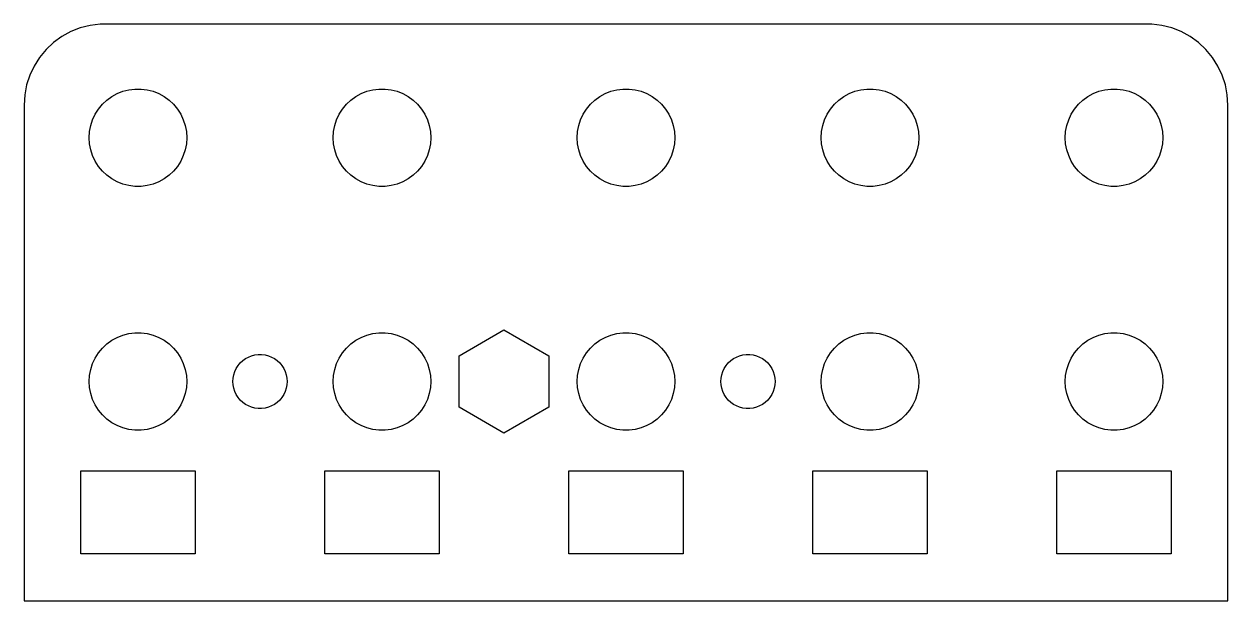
# Model space of a CAD drawing. Header units: metres. Extents: x -37 to 37, y 0 to 152.
# Drawn here: x -37 to 37, y 117 to 152.5 of the extents above; entities that cross this region are included whole.
import ezdxf

# ---------------------------------------------------------------- set-up
doc = ezdxf.new("R2010")
doc.units = ezdxf.units.M

msp = doc.modelspace()

# ---------------------------------------------------------------- linework, layer by layer
for p, q in [((-32.3139, 152.49), (-32.9369, 152.411)), ((32.3139, 152.49), (-32.3139, 152.49)), ((32.9369, 152.411), (32.3139, 152.49)), ((-34.6791, 151.722), (-35.1871, 151.353)), ((-34.1289, 152.024), (-34.6791, 151.722)), ((-33.5451, 152.255), (-34.1289, 152.024)), ((-32.9369, 152.411), (-33.5451, 152.255)), ((33.5451, 152.255), (32.9369, 152.411)), ((34.1289, 152.024), (33.5451, 152.255)), ((34.6791, 151.722), (34.1289, 152.024)), ((35.1871, 151.353), (34.6791, 151.722)), ((-35.1871, 151.353), (-35.6448, 150.923)), ((35.6448, 150.923), (35.1871, 151.353)), ((-36.0451, 150.439), (-36.3815, 149.909)), ((-35.6448, 150.923), (-36.0451, 150.439)), ((36.0451, 150.439), (35.6448, 150.923)), ((36.3815, 149.909), (36.0451, 150.439)), ((-36.3815, 149.909), (-36.6489, 149.341)), ((36.6489, 149.341), (36.3815, 149.909)), ((-36.8429, 148.743), (-36.9606, 148.127)), ((-36.6489, 149.341), (-36.8429, 148.743)), ((36.8429, 148.743), (36.6489, 149.341)), ((36.9606, 148.127), (36.8429, 148.743)), ((-36.9606, 148.127), (-37, 147.5)), ((-31.9123, 147.812), (-31.6075, 148.033)), ((-31.6075, 148.033), (-31.2773, 148.214)), ((-31.2773, 148.214), (-30.927, 148.353)), ((-30.927, 148.353), (-30.5621, 148.447)), ((-30.5621, 148.447), (-30.1884, 148.494)), ((-30.1884, 148.494), (-29.8116, 148.494)), ((-29.8116, 148.494), (-29.4379, 148.447)), ((-29.4379, 148.447), (-29.0729, 148.353)), ((-29.0729, 148.353), (-28.7227, 148.214)), ((-28.7227, 148.214), (-28.3925, 148.033)), ((-28.3925, 148.033), (-28.0877, 147.812)), ((-16.9123, 147.812), (-16.6075, 148.033)), ((-16.6075, 148.033), (-16.2773, 148.214)), ((-16.2773, 148.214), (-15.927, 148.353)), ((-15.927, 148.353), (-15.5621, 148.447)), ((-15.5621, 148.447), (-15.1884, 148.494)), ((-15.1884, 148.494), (-14.8116, 148.494)), ((-14.8116, 148.494), (-14.4379, 148.447)), ((-14.4379, 148.447), (-14.0729, 148.353)), ((-14.0729, 148.353), (-13.7227, 148.214)), ((-13.7227, 148.214), (-13.3925, 148.033)), ((-13.3925, 148.033), (-13.0877, 147.812)), ((-1.91226, 147.812), (-1.60747, 148.033)), ((-1.60747, 148.033), (-1.27733, 148.214)), ((-1.27733, 148.214), (-0.92705, 148.353)), ((-0.92705, 148.353), (-0.56213, 148.447)), ((-0.56213, 148.447), (-0.18837, 148.494)), ((-0.18837, 148.494), (0.18837, 148.494)), ((0.18837, 148.494), (0.56213, 148.447)), ((0.56213, 148.447), (0.92705, 148.353)), ((0.92705, 148.353), (1.27733, 148.214)), ((1.27733, 148.214), (1.60747, 148.033)), ((1.60747, 148.033), (1.91226, 147.812)), ((13.0877, 147.812), (13.3925, 148.033)), ((13.3925, 148.033), (13.7227, 148.214)), ((13.7227, 148.214), (14.0729, 148.353)), ((14.0729, 148.353), (14.4379, 148.447)), ((14.4379, 148.447), (14.8116, 148.494)), ((14.8116, 148.494), (15.1884, 148.494)), ((15.1884, 148.494), (15.5621, 148.447)), ((15.5621, 148.447), (15.927, 148.353)), ((15.927, 148.353), (16.2773, 148.214)), ((16.2773, 148.214), (16.6075, 148.033)), ((16.6075, 148.033), (16.9123, 147.812)), ((28.0877, 147.812), (28.3925, 148.033)), ((28.3925, 148.033), (28.7227, 148.214)), ((28.7227, 148.214), (29.0729, 148.353)), ((29.0729, 148.353), (29.4379, 148.447)), ((29.4379, 148.447), (29.8116, 148.494)), ((29.8116, 148.494), (30.1884, 148.494)), ((30.1884, 148.494), (30.5621, 148.447)), ((30.5621, 148.447), (30.927, 148.353)), ((30.927, 148.353), (31.2773, 148.214)), ((31.2773, 148.214), (31.6075, 148.033)), ((31.6075, 148.033), (31.9123, 147.812)), ((37, 147.5), (36.9606, 148.127)), ((-37, 147.5), (-37, 117)), ((-32.6289, 146.945), (-32.427, 147.263)), ((-32.427, 147.263), (-32.1869, 147.554)), ((-32.1869, 147.554), (-31.9123, 147.812)), ((-28.0877, 147.812), (-27.8131, 147.554)), ((-27.8131, 147.554), (-27.5729, 147.263)), ((-27.5729, 147.263), (-27.3711, 146.945)), ((-17.6289, 146.945), (-17.427, 147.263)), ((-17.427, 147.263), (-17.1869, 147.554)), ((-17.1869, 147.554), (-16.9123, 147.812)), ((-13.0877, 147.812), (-12.8131, 147.554)), ((-12.8131, 147.554), (-12.5729, 147.263)), ((-12.5729, 147.263), (-12.3711, 146.945)), ((-2.62891, 146.945), (-2.42705, 147.263)), ((-2.42705, 147.263), (-2.1869, 147.554)), ((-2.1869, 147.554), (-1.91226, 147.812)), ((1.91226, 147.812), (2.1869, 147.554)), ((2.1869, 147.554), (2.42705, 147.263)), ((2.42705, 147.263), (2.62891, 146.945)), ((12.3711, 146.945), (12.5729, 147.263)), ((12.5729, 147.263), (12.8131, 147.554)), ((12.8131, 147.554), (13.0877, 147.812)), ((16.9123, 147.812), (17.1869, 147.554)), ((17.1869, 147.554), (17.427, 147.263)), ((17.427, 147.263), (17.6289, 146.945)), ((27.3711, 146.945), (27.5729, 147.263)), ((27.5729, 147.263), (27.8131, 147.554)), ((27.8131, 147.554), (28.0877, 147.812)), ((31.9123, 147.812), (32.1869, 147.554)), ((32.1869, 147.554), (32.427, 147.263)), ((32.427, 147.263), (32.6289, 146.945)), ((37, 117), (37, 147.5)), ((-32.9057, 146.246), (-32.7893, 146.604)), ((-32.7893, 146.604), (-32.6289, 146.945)), ((-27.3711, 146.945), (-27.2107, 146.604)), ((-27.2107, 146.604), (-27.0942, 146.246)), ((-17.9057, 146.246), (-17.7893, 146.604)), ((-17.7893, 146.604), (-17.6289, 146.945)), ((-12.3711, 146.945), (-12.2107, 146.604)), ((-12.2107, 146.604), (-12.0942, 146.246)), ((-2.90575, 146.246), (-2.78932, 146.604)), ((-2.78932, 146.604), (-2.62891, 146.945)), ((2.62891, 146.945), (2.78932, 146.604)), ((2.78932, 146.604), (2.90575, 146.246)), ((12.0942, 146.246), (12.2107, 146.604)), ((12.2107, 146.604), (12.3711, 146.945)), ((17.6289, 146.945), (17.7893, 146.604)), ((17.7893, 146.604), (17.9057, 146.246)), ((27.0942, 146.246), (27.2107, 146.604)), ((27.2107, 146.604), (27.3711, 146.945)), ((32.6289, 146.945), (32.7893, 146.604)), ((32.7893, 146.604), (32.9057, 146.246)), ((-33, 145.5), (-32.9763, 145.876)), ((-32.9763, 145.876), (-32.9057, 146.246)), ((-27.0942, 146.246), (-27.0237, 145.876)), ((-27.0237, 145.876), (-27, 145.5)), ((-18, 145.5), (-17.9763, 145.876)), ((-17.9763, 145.876), (-17.9057, 146.246)), ((-12.0942, 146.246), (-12.0237, 145.876)), ((-12.0237, 145.876), (-12, 145.5)), ((-3, 145.5), (-2.97633, 145.876)), ((-2.97633, 145.876), (-2.90575, 146.246)), ((2.90575, 146.246), (2.97633, 145.876)), ((2.97633, 145.876), (3, 145.5)), ((12, 145.5), (12.0237, 145.876)), ((12.0237, 145.876), (12.0942, 146.246)), ((17.9057, 146.246), (17.9763, 145.876)), ((17.9763, 145.876), (18, 145.5)), ((27, 145.5), (27.0237, 145.876)), ((27.0237, 145.876), (27.0942, 146.246)), ((32.9057, 146.246), (32.9763, 145.876)), ((32.9763, 145.876), (33, 145.5)), ((-32.9763, 145.124), (-33, 145.5)), ((-32.9057, 144.754), (-32.9763, 145.124)), ((-27.0237, 145.124), (-27.0942, 144.754)), ((-27, 145.5), (-27.0237, 145.124)), ((-17.9763, 145.124), (-18, 145.5)), ((-17.9057, 144.754), (-17.9763, 145.124)), ((-12.0237, 145.124), (-12.0942, 144.754)), ((-12, 145.5), (-12.0237, 145.124)), ((-2.97633, 145.124), (-3, 145.5)), ((-2.90575, 144.754), (-2.97633, 145.124)), ((2.97633, 145.124), (2.90575, 144.754)), ((3, 145.5), (2.97633, 145.124)), ((12.0237, 145.124), (12, 145.5)), ((12.0942, 144.754), (12.0237, 145.124)), ((17.9763, 145.124), (17.9057, 144.754)), ((18, 145.5), (17.9763, 145.124)), ((27.0237, 145.124), (27, 145.5)), ((27.0942, 144.754), (27.0237, 145.124)), ((32.9763, 145.124), (32.9057, 144.754)), ((33, 145.5), (32.9763, 145.124)), ((-32.7893, 144.396), (-32.9057, 144.754)), ((-32.6289, 144.055), (-32.7893, 144.396)), ((-27.2107, 144.396), (-27.3711, 144.055)), ((-27.0942, 144.754), (-27.2107, 144.396)), ((-17.7893, 144.396), (-17.9057, 144.754)), ((-17.6289, 144.055), (-17.7893, 144.396)), ((-12.2107, 144.396), (-12.3711, 144.055)), ((-12.0942, 144.754), (-12.2107, 144.396)), ((-2.78932, 144.396), (-2.90575, 144.754)), ((-2.62891, 144.055), (-2.78932, 144.396)), ((2.78932, 144.396), (2.62891, 144.055)), ((2.90575, 144.754), (2.78932, 144.396)), ((12.2107, 144.396), (12.0942, 144.754)), ((12.3711, 144.055), (12.2107, 144.396)), ((17.7893, 144.396), (17.6289, 144.055)), ((17.9057, 144.754), (17.7893, 144.396)), ((27.2107, 144.396), (27.0942, 144.754)), ((27.3711, 144.055), (27.2107, 144.396)), ((32.7893, 144.396), (32.6289, 144.055)), ((32.9057, 144.754), (32.7893, 144.396)), ((-32.427, 143.737), (-32.6289, 144.055)), ((-32.1869, 143.446), (-32.427, 143.737)), ((-27.5729, 143.737), (-27.8131, 143.446)), ((-27.3711, 144.055), (-27.5729, 143.737)), ((-17.427, 143.737), (-17.6289, 144.055)), ((-17.1869, 143.446), (-17.427, 143.737)), ((-12.5729, 143.737), (-12.8131, 143.446)), ((-12.3711, 144.055), (-12.5729, 143.737)), ((-2.42705, 143.737), (-2.62891, 144.055)), ((-2.1869, 143.446), (-2.42705, 143.737)), ((2.42705, 143.737), (2.1869, 143.446)), ((2.62891, 144.055), (2.42705, 143.737)), ((12.5729, 143.737), (12.3711, 144.055)), ((12.8131, 143.446), (12.5729, 143.737)), ((17.427, 143.737), (17.1869, 143.446)), ((17.6289, 144.055), (17.427, 143.737)), ((27.5729, 143.737), (27.3711, 144.055)), ((27.8131, 143.446), (27.5729, 143.737)), ((32.427, 143.737), (32.1869, 143.446)), ((32.6289, 144.055), (32.427, 143.737)), ((-31.9123, 143.188), (-32.1869, 143.446)), ((-31.6075, 142.967), (-31.9123, 143.188)), ((-31.2773, 142.786), (-31.6075, 142.967)), ((-28.3925, 142.967), (-28.7227, 142.786)), ((-28.0877, 143.188), (-28.3925, 142.967)), ((-27.8131, 143.446), (-28.0877, 143.188)), ((-16.9123, 143.188), (-17.1869, 143.446)), ((-16.6075, 142.967), (-16.9123, 143.188)), ((-16.2773, 142.786), (-16.6075, 142.967)), ((-13.3925, 142.967), (-13.7227, 142.786)), ((-13.0877, 143.188), (-13.3925, 142.967)), ((-12.8131, 143.446), (-13.0877, 143.188)), ((-1.91226, 143.188), (-2.1869, 143.446)), ((-1.60747, 142.967), (-1.91226, 143.188)), ((-1.27733, 142.786), (-1.60747, 142.967)), ((1.60747, 142.967), (1.27733, 142.786)), ((1.91226, 143.188), (1.60747, 142.967)), ((2.1869, 143.446), (1.91226, 143.188)), ((13.0877, 143.188), (12.8131, 143.446)), ((13.3925, 142.967), (13.0877, 143.188)), ((13.7227, 142.786), (13.3925, 142.967)), ((16.6075, 142.967), (16.2773, 142.786)), ((16.9123, 143.188), (16.6075, 142.967)), ((17.1869, 143.446), (16.9123, 143.188)), ((28.0877, 143.188), (27.8131, 143.446)), ((28.3925, 142.967), (28.0877, 143.188)), ((28.7227, 142.786), (28.3925, 142.967)), ((31.6075, 142.967), (31.2773, 142.786)), ((31.9123, 143.188), (31.6075, 142.967)), ((32.1869, 143.446), (31.9123, 143.188)), ((-30.927, 142.647), (-31.2773, 142.786)), ((-30.5621, 142.553), (-30.927, 142.647)), ((-30.1884, 142.506), (-30.5621, 142.553)), ((-29.8116, 142.506), (-30.1884, 142.506)), ((-29.4379, 142.553), (-29.8116, 142.506)), ((-29.0729, 142.647), (-29.4379, 142.553)), ((-28.7227, 142.786), (-29.0729, 142.647)), ((-15.927, 142.647), (-16.2773, 142.786)), ((-15.5621, 142.553), (-15.927, 142.647)), ((-15.1884, 142.506), (-15.5621, 142.553)), ((-14.8116, 142.506), (-15.1884, 142.506)), ((-14.4379, 142.553), (-14.8116, 142.506)), ((-14.0729, 142.647), (-14.4379, 142.553)), ((-13.7227, 142.786), (-14.0729, 142.647)), ((-0.92705, 142.647), (-1.27733, 142.786)), ((-0.56213, 142.553), (-0.92705, 142.647)), ((-0.18837, 142.506), (-0.56213, 142.553)), ((0.18837, 142.506), (-0.18837, 142.506)), ((0.56213, 142.553), (0.18837, 142.506)), ((0.92705, 142.647), (0.56213, 142.553)), ((1.27733, 142.786), (0.92705, 142.647)), ((14.0729, 142.647), (13.7227, 142.786)), ((14.4379, 142.553), (14.0729, 142.647)), ((14.8116, 142.506), (14.4379, 142.553)), ((15.1884, 142.506), (14.8116, 142.506)), ((15.5621, 142.553), (15.1884, 142.506)), ((15.927, 142.647), (15.5621, 142.553)), ((16.2773, 142.786), (15.927, 142.647)), ((29.0729, 142.647), (28.7227, 142.786)), ((29.4379, 142.553), (29.0729, 142.647)), ((29.8116, 142.506), (29.4379, 142.553)), ((30.1884, 142.506), (29.8116, 142.506)), ((30.5621, 142.553), (30.1884, 142.506)), ((30.927, 142.647), (30.5621, 142.553)), ((31.2773, 142.786), (30.927, 142.647)), ((-31.6075, 133.033), (-31.2773, 133.214)), ((-31.2773, 133.214), (-30.927, 133.353)), ((-30.927, 133.353), (-30.5621, 133.447)), ((-30.5621, 133.447), (-30.1884, 133.494)), ((-30.1884, 133.494), (-29.8116, 133.494)), ((-29.8116, 133.494), (-29.4379, 133.447)), ((-29.4379, 133.447), (-29.0729, 133.353)), ((-29.0729, 133.353), (-28.7227, 133.214)), ((-28.7227, 133.214), (-28.3925, 133.033)), ((-16.6075, 133.033), (-16.2773, 133.214)), ((-16.2773, 133.214), (-15.927, 133.353)), ((-15.927, 133.353), (-15.5621, 133.447)), ((-15.5621, 133.447), (-15.1884, 133.494)), ((-15.1884, 133.494), (-14.8116, 133.494)), ((-14.8116, 133.494), (-14.4379, 133.447)), ((-14.4379, 133.447), (-14.0729, 133.353)), ((-14.0729, 133.353), (-13.7227, 133.214)), ((-13.7227, 133.214), (-13.3925, 133.033)), ((-10.2483, 132.087), (-7.49998, 133.673)), ((-7.49998, 133.673), (-4.75166, 132.087)), ((-1.60747, 133.033), (-1.27733, 133.214)), ((-1.27733, 133.214), (-0.92705, 133.353)), ((-0.92705, 133.353), (-0.56213, 133.447)), ((-0.56213, 133.447), (-0.18837, 133.494)), ((-0.18837, 133.494), (0.18837, 133.494)), ((0.18837, 133.494), (0.56213, 133.447)), ((0.56213, 133.447), (0.92705, 133.353)), ((0.92705, 133.353), (1.27733, 133.214)), ((1.27733, 133.214), (1.60747, 133.033)), ((13.3925, 133.033), (13.7227, 133.214)), ((13.7227, 133.214), (14.0729, 133.353)), ((14.0729, 133.353), (14.4379, 133.447)), ((14.4379, 133.447), (14.8116, 133.494)), ((14.8116, 133.494), (15.1884, 133.494)), ((15.1884, 133.494), (15.5621, 133.447)), ((15.5621, 133.447), (15.927, 133.353)), ((15.927, 133.353), (16.2773, 133.214)), ((16.2773, 133.214), (16.6075, 133.033)), ((28.3925, 133.033), (28.7227, 133.214)), ((28.7227, 133.214), (29.0729, 133.353)), ((29.0729, 133.353), (29.4379, 133.447)), ((29.4379, 133.447), (29.8116, 133.494)), ((29.8116, 133.494), (30.1884, 133.494)), ((30.1884, 133.494), (30.5621, 133.447)), ((30.5621, 133.447), (30.927, 133.353)), ((30.927, 133.353), (31.2773, 133.214)), ((31.2773, 133.214), (31.6075, 133.033)), ((-32.427, 132.263), (-32.1869, 132.554)), ((-32.1869, 132.554), (-31.9123, 132.812)), ((-31.9123, 132.812), (-31.6075, 133.033)), ((-28.3925, 133.033), (-28.0877, 132.812)), ((-28.0877, 132.812), (-27.8131, 132.554)), ((-27.8131, 132.554), (-27.5729, 132.263)), ((-17.427, 132.263), (-17.1869, 132.554)), ((-17.1869, 132.554), (-16.9123, 132.812)), ((-16.9123, 132.812), (-16.6075, 133.033)), ((-13.3925, 133.033), (-13.0877, 132.812)), ((-13.0877, 132.812), (-12.8131, 132.554)), ((-12.8131, 132.554), (-12.5729, 132.263)), ((-2.42705, 132.263), (-2.1869, 132.554)), ((-2.1869, 132.554), (-1.91226, 132.812)), ((-1.91226, 132.812), (-1.60747, 133.033)), ((1.60747, 133.033), (1.91226, 132.812)), ((1.91226, 132.812), (2.1869, 132.554)), ((2.1869, 132.554), (2.42705, 132.263)), ((12.5729, 132.263), (12.8131, 132.554)), ((12.8131, 132.554), (13.0877, 132.812)), ((13.0877, 132.812), (13.3925, 133.033)), ((16.6075, 133.033), (16.9123, 132.812)), ((16.9123, 132.812), (17.1869, 132.554)), ((17.1869, 132.554), (17.427, 132.263)), ((27.5729, 132.263), (27.8131, 132.554)), ((27.8131, 132.554), (28.0877, 132.812)), ((28.0877, 132.812), (28.3925, 133.033)), ((31.6075, 133.033), (31.9123, 132.812)), ((31.9123, 132.812), (32.1869, 132.554)), ((32.1869, 132.554), (32.427, 132.263)), ((-32.7893, 131.604), (-32.6289, 131.945)), ((-32.6289, 131.945), (-32.427, 132.263)), ((-27.5729, 132.263), (-27.3711, 131.945)), ((-27.3711, 131.945), (-27.2107, 131.604)), ((-23.7135, 131.64), (-23.5611, 131.783)), ((-23.5611, 131.783), (-23.392, 131.906)), ((-23.392, 131.906), (-23.2088, 132.006)), ((-23.2088, 132.006), (-23.0144, 132.083)), ((-23.0144, 132.083), (-22.8119, 132.135)), ((-22.8119, 132.135), (-22.6045, 132.161)), ((-22.6045, 132.161), (-22.3955, 132.161)), ((-22.3955, 132.161), (-22.1881, 132.135)), ((-22.1881, 132.135), (-21.9856, 132.083)), ((-21.9856, 132.083), (-21.7912, 132.006)), ((-21.7912, 132.006), (-21.608, 131.906)), ((-21.608, 131.906), (-21.4389, 131.783)), ((-21.4389, 131.783), (-21.2865, 131.64)), ((-17.7893, 131.604), (-17.6289, 131.945)), ((-17.6289, 131.945), (-17.427, 132.263)), ((-12.5729, 132.263), (-12.3711, 131.945)), ((-12.3711, 131.945), (-12.2107, 131.604)), ((-10.2483, 128.913), (-10.2483, 132.087)), ((-4.75166, 132.087), (-4.75166, 128.913)), ((-2.78932, 131.604), (-2.62891, 131.945)), ((-2.62891, 131.945), (-2.42705, 132.263)), ((2.42705, 132.263), (2.62891, 131.945)), ((2.62891, 131.945), (2.78932, 131.604)), ((6.28647, 131.64), (6.43887, 131.783)), ((6.43887, 131.783), (6.608, 131.906)), ((6.608, 131.906), (6.7912, 132.006)), ((6.7912, 132.006), (6.98557, 132.083)), ((6.98557, 132.083), (7.18806, 132.135)), ((7.18806, 132.135), (7.39546, 132.161)), ((7.39546, 132.161), (7.60452, 132.161)), ((7.60452, 132.161), (7.81192, 132.135)), ((7.81192, 132.135), (8.01442, 132.083)), ((8.01442, 132.083), (8.20879, 132.006)), ((8.20879, 132.006), (8.39198, 131.906)), ((8.39198, 131.906), (8.56111, 131.783)), ((8.56111, 131.783), (8.71352, 131.64)), ((12.2107, 131.604), (12.3711, 131.945)), ((12.3711, 131.945), (12.5729, 132.263)), ((17.427, 132.263), (17.6289, 131.945)), ((17.6289, 131.945), (17.7893, 131.604)), ((27.2107, 131.604), (27.3711, 131.945)), ((27.3711, 131.945), (27.5729, 132.263)), ((32.427, 132.263), (32.6289, 131.945)), ((32.6289, 131.945), (32.7893, 131.604)), ((-32.9763, 130.876), (-32.9057, 131.246)), ((-32.9057, 131.246), (-32.7893, 131.604)), ((-27.2107, 131.604), (-27.0942, 131.246)), ((-27.0942, 131.246), (-27.0237, 130.876)), ((-24.1124, 130.914), (-24.0478, 131.113)), ((-24.0478, 131.113), (-23.9588, 131.302)), ((-23.9588, 131.302), (-23.8468, 131.478)), ((-23.8468, 131.478), (-23.7135, 131.64)), ((-21.2865, 131.64), (-21.1532, 131.478)), ((-21.1532, 131.478), (-21.0412, 131.302)), ((-21.0412, 131.302), (-20.9522, 131.113)), ((-20.9522, 131.113), (-20.8876, 130.914)), ((-17.9763, 130.876), (-17.9057, 131.246)), ((-17.9057, 131.246), (-17.7893, 131.604)), ((-12.2107, 131.604), (-12.0942, 131.246)), ((-12.0942, 131.246), (-12.0237, 130.876)), ((-2.97633, 130.876), (-2.90575, 131.246)), ((-2.90575, 131.246), (-2.78932, 131.604)), ((2.78932, 131.604), (2.90575, 131.246)), ((2.90575, 131.246), (2.97633, 130.876)), ((5.88759, 130.914), (5.95219, 131.113)), ((5.95219, 131.113), (6.0412, 131.302)), ((6.0412, 131.302), (6.15321, 131.478)), ((6.15321, 131.478), (6.28647, 131.64)), ((8.71352, 131.64), (8.84677, 131.478)), ((8.84677, 131.478), (8.95879, 131.302)), ((8.95879, 131.302), (9.04779, 131.113)), ((9.04779, 131.113), (9.1124, 130.914)), ((12.0237, 130.876), (12.0942, 131.246)), ((12.0942, 131.246), (12.2107, 131.604)), ((17.7893, 131.604), (17.9057, 131.246)), ((17.9057, 131.246), (17.9763, 130.876)), ((27.0237, 130.876), (27.0942, 131.246)), ((27.0942, 131.246), (27.2107, 131.604)), ((32.7893, 131.604), (32.9057, 131.246)), ((32.9057, 131.246), (32.9763, 130.876)), ((-33, 130.5), (-32.9763, 130.876)), ((-32.9763, 130.124), (-33, 130.5)), ((-27.0237, 130.876), (-27, 130.5)), ((-27, 130.5), (-27.0237, 130.124)), ((-24.1647, 130.5), (-24.1516, 130.709)), ((-24.1516, 130.291), (-24.1647, 130.5)), ((-24.1516, 130.709), (-24.1124, 130.914)), ((-24.1124, 130.086), (-24.1516, 130.291)), ((-20.8876, 130.914), (-20.8484, 130.709)), ((-20.8484, 130.291), (-20.8876, 130.086)), ((-20.8484, 130.709), (-20.8353, 130.5)), ((-20.8353, 130.5), (-20.8484, 130.291)), ((-18, 130.5), (-17.9763, 130.876)), ((-17.9763, 130.124), (-18, 130.5)), ((-12.0237, 130.876), (-12, 130.5)), ((-12, 130.5), (-12.0237, 130.124)), ((-3, 130.5), (-2.97633, 130.876)), ((-2.97633, 130.124), (-3, 130.5)), ((2.97633, 130.876), (3, 130.5)), ((3, 130.5), (2.97633, 130.124)), ((5.83528, 130.5), (5.84842, 130.709)), ((5.84842, 130.291), (5.83528, 130.5)), ((5.84842, 130.709), (5.88759, 130.914)), ((5.88759, 130.086), (5.84842, 130.291)), ((9.1124, 130.914), (9.15157, 130.709)), ((9.15157, 130.291), (9.1124, 130.086)), ((9.15157, 130.709), (9.1647, 130.5)), ((9.1647, 130.5), (9.15157, 130.291)), ((12, 130.5), (12.0237, 130.876)), ((12.0237, 130.124), (12, 130.5)), ((17.9763, 130.876), (18, 130.5)), ((18, 130.5), (17.9763, 130.124)), ((27, 130.5), (27.0237, 130.876)), ((27.0237, 130.124), (27, 130.5)), ((32.9763, 130.876), (33, 130.5)), ((33, 130.5), (32.9763, 130.124)), ((-32.9057, 129.754), (-32.9763, 130.124)), ((-32.7893, 129.396), (-32.9057, 129.754)), ((-27.0942, 129.754), (-27.2107, 129.396)), ((-27.0237, 130.124), (-27.0942, 129.754)), ((-24.0478, 129.887), (-24.1124, 130.086)), ((-23.9588, 129.698), (-24.0478, 129.887)), ((-23.8468, 129.521), (-23.9588, 129.698)), ((-23.7135, 129.36), (-23.8468, 129.521)), ((-21.1532, 129.521), (-21.2865, 129.36)), ((-21.0412, 129.698), (-21.1532, 129.521)), ((-20.9522, 129.887), (-21.0412, 129.698)), ((-20.8876, 130.086), (-20.9522, 129.887)), ((-17.9057, 129.754), (-17.9763, 130.124)), ((-17.7893, 129.396), (-17.9057, 129.754)), ((-12.0942, 129.754), (-12.2107, 129.396)), ((-12.0237, 130.124), (-12.0942, 129.754)), ((-2.90575, 129.754), (-2.97633, 130.124)), ((-2.78932, 129.396), (-2.90575, 129.754)), ((2.90575, 129.754), (2.78932, 129.396)), ((2.97633, 130.124), (2.90575, 129.754)), ((5.95219, 129.887), (5.88759, 130.086)), ((6.0412, 129.698), (5.95219, 129.887)), ((6.15321, 129.521), (6.0412, 129.698)), ((6.28647, 129.36), (6.15321, 129.521)), ((8.84677, 129.521), (8.71352, 129.36)), ((8.95879, 129.698), (8.84677, 129.521)), ((9.04779, 129.887), (8.95879, 129.698)), ((9.1124, 130.086), (9.04779, 129.887)), ((12.0942, 129.754), (12.0237, 130.124)), ((12.2107, 129.396), (12.0942, 129.754)), ((17.9057, 129.754), (17.7893, 129.396)), ((17.9763, 130.124), (17.9057, 129.754)), ((27.0942, 129.754), (27.0237, 130.124)), ((27.2107, 129.396), (27.0942, 129.754)), ((32.9057, 129.754), (32.7893, 129.396)), ((32.9763, 130.124), (32.9057, 129.754)), ((-32.6289, 129.055), (-32.7893, 129.396)), ((-32.427, 128.737), (-32.6289, 129.055)), ((-27.3711, 129.055), (-27.5729, 128.737)), ((-27.2107, 129.396), (-27.3711, 129.055)), ((-23.5611, 129.217), (-23.7135, 129.36)), ((-23.392, 129.094), (-23.5611, 129.217)), ((-23.2088, 128.994), (-23.392, 129.094)), ((-23.0144, 128.917), (-23.2088, 128.994)), ((-22.8119, 128.865), (-23.0144, 128.917)), ((-22.6045, 128.839), (-22.8119, 128.865)), ((-22.3955, 128.839), (-22.6045, 128.839)), ((-22.1881, 128.865), (-22.3955, 128.839)), ((-21.9856, 128.917), (-22.1881, 128.865)), ((-21.7912, 128.994), (-21.9856, 128.917)), ((-21.608, 129.094), (-21.7912, 128.994)), ((-21.4389, 129.217), (-21.608, 129.094)), ((-21.2865, 129.36), (-21.4389, 129.217)), ((-17.6289, 129.055), (-17.7893, 129.396)), ((-17.427, 128.737), (-17.6289, 129.055)), ((-12.3711, 129.055), (-12.5729, 128.737)), ((-12.2107, 129.396), (-12.3711, 129.055)), ((-7.5, 127.327), (-10.2483, 128.913)), ((-4.75166, 128.913), (-7.5, 127.327)), ((-2.62891, 129.055), (-2.78932, 129.396)), ((-2.42705, 128.737), (-2.62891, 129.055)), ((2.62891, 129.055), (2.42705, 128.737)), ((2.78932, 129.396), (2.62891, 129.055)), ((6.43887, 129.217), (6.28647, 129.36)), ((6.608, 129.094), (6.43887, 129.217)), ((6.7912, 128.994), (6.608, 129.094)), ((6.98557, 128.917), (6.7912, 128.994)), ((7.18806, 128.865), (6.98557, 128.917)), ((7.39546, 128.839), (7.18806, 128.865)), ((7.60452, 128.839), (7.39546, 128.839)), ((7.81192, 128.865), (7.60452, 128.839)), ((8.01442, 128.917), (7.81192, 128.865)), ((8.20879, 128.994), (8.01442, 128.917)), ((8.39198, 129.094), (8.20879, 128.994)), ((8.56111, 129.217), (8.39198, 129.094)), ((8.71352, 129.36), (8.56111, 129.217)), ((12.3711, 129.055), (12.2107, 129.396)), ((12.5729, 128.737), (12.3711, 129.055)), ((17.6289, 129.055), (17.427, 128.737)), ((17.7893, 129.396), (17.6289, 129.055)), ((27.3711, 129.055), (27.2107, 129.396)), ((27.5729, 128.737), (27.3711, 129.055)), ((32.6289, 129.055), (32.427, 128.737)), ((32.7893, 129.396), (32.6289, 129.055)), ((-32.1869, 128.446), (-32.427, 128.737)), ((-31.9123, 128.188), (-32.1869, 128.446)), ((-31.6075, 127.967), (-31.9123, 128.188)), ((-28.0877, 128.188), (-28.3925, 127.967)), ((-27.8131, 128.446), (-28.0877, 128.188)), ((-27.5729, 128.737), (-27.8131, 128.446)), ((-17.1869, 128.446), (-17.427, 128.737)), ((-16.9123, 128.188), (-17.1869, 128.446)), ((-16.6075, 127.967), (-16.9123, 128.188)), ((-13.0877, 128.188), (-13.3925, 127.967)), ((-12.8131, 128.446), (-13.0877, 128.188)), ((-12.5729, 128.737), (-12.8131, 128.446)), ((-2.1869, 128.446), (-2.42705, 128.737)), ((-1.91226, 128.188), (-2.1869, 128.446)), ((-1.60747, 127.967), (-1.91226, 128.188)), ((1.91226, 128.188), (1.60747, 127.967)), ((2.1869, 128.446), (1.91226, 128.188)), ((2.42705, 128.737), (2.1869, 128.446)), ((12.8131, 128.446), (12.5729, 128.737)), ((13.0877, 128.188), (12.8131, 128.446)), ((13.3925, 127.967), (13.0877, 128.188)), ((16.9123, 128.188), (16.6075, 127.967)), ((17.1869, 128.446), (16.9123, 128.188)), ((17.427, 128.737), (17.1869, 128.446)), ((27.8131, 128.446), (27.5729, 128.737)), ((28.0877, 128.188), (27.8131, 128.446)), ((28.3925, 127.967), (28.0877, 128.188)), ((31.9123, 128.188), (31.6075, 127.967)), ((32.1869, 128.446), (31.9123, 128.188)), ((32.427, 128.737), (32.1869, 128.446)), ((-31.2773, 127.786), (-31.6075, 127.967)), ((-30.927, 127.647), (-31.2773, 127.786)), ((-30.5621, 127.553), (-30.927, 127.647)), ((-30.1884, 127.506), (-30.5621, 127.553)), ((-29.8116, 127.506), (-30.1884, 127.506)), ((-29.4379, 127.553), (-29.8116, 127.506)), ((-29.0729, 127.647), (-29.4379, 127.553)), ((-28.7227, 127.786), (-29.0729, 127.647)), ((-28.3925, 127.967), (-28.7227, 127.786)), ((-16.2773, 127.786), (-16.6075, 127.967)), ((-15.927, 127.647), (-16.2773, 127.786)), ((-15.5621, 127.553), (-15.927, 127.647)), ((-15.1884, 127.506), (-15.5621, 127.553)), ((-14.8116, 127.506), (-15.1884, 127.506)), ((-14.4379, 127.553), (-14.8116, 127.506)), ((-14.0729, 127.647), (-14.4379, 127.553)), ((-13.7227, 127.786), (-14.0729, 127.647)), ((-13.3925, 127.967), (-13.7227, 127.786)), ((-1.27733, 127.786), (-1.60747, 127.967)), ((-0.92705, 127.647), (-1.27733, 127.786)), ((-0.56213, 127.553), (-0.92705, 127.647)), ((-0.18837, 127.506), (-0.56213, 127.553)), ((0.18837, 127.506), (-0.18837, 127.506)), ((0.56213, 127.553), (0.18837, 127.506)), ((0.92705, 127.647), (0.56213, 127.553)), ((1.27733, 127.786), (0.92705, 127.647)), ((1.60747, 127.967), (1.27733, 127.786)), ((13.7227, 127.786), (13.3925, 127.967)), ((14.0729, 127.647), (13.7227, 127.786)), ((14.4379, 127.553), (14.0729, 127.647)), ((14.8116, 127.506), (14.4379, 127.553)), ((15.1884, 127.506), (14.8116, 127.506)), ((15.5621, 127.553), (15.1884, 127.506)), ((15.927, 127.647), (15.5621, 127.553)), ((16.2773, 127.786), (15.927, 127.647)), ((16.6075, 127.967), (16.2773, 127.786)), ((28.7227, 127.786), (28.3925, 127.967)), ((29.0729, 127.647), (28.7227, 127.786)), ((29.4379, 127.553), (29.0729, 127.647)), ((29.8116, 127.506), (29.4379, 127.553)), ((30.1884, 127.506), (29.8116, 127.506)), ((30.5621, 127.553), (30.1884, 127.506)), ((30.927, 127.647), (30.5621, 127.553)), ((31.2773, 127.786), (30.927, 127.647)), ((31.6075, 127.967), (31.2773, 127.786)), ((-33.5142, 119.9), (-33.5142, 125)), ((-33.5142, 125), (-26.4858, 125)), ((-26.4858, 125), (-26.4858, 119.9)), ((-18.5142, 119.9), (-18.5142, 125)), ((-18.5142, 125), (-11.4858, 125)), ((-11.4858, 125), (-11.4858, 119.9)), ((-3.51418, 119.9), (-3.51418, 125)), ((-3.51418, 125), (3.51418, 125)), ((3.51418, 125), (3.51418, 119.9)), ((11.4858, 119.9), (11.4858, 125)), ((11.4858, 125), (18.5142, 125)), ((18.5142, 125), (18.5142, 119.9)), ((26.4858, 119.9), (26.4858, 125)), ((26.4858, 125), (33.5142, 125)), ((33.5142, 125), (33.5142, 119.9)), ((-26.4858, 119.9), (-33.5142, 119.9)), ((-11.4858, 119.9), (-18.5142, 119.9)), ((3.51418, 119.9), (-3.51418, 119.9)), ((18.5142, 119.9), (11.4858, 119.9)), ((33.5142, 119.9), (26.4858, 119.9)), ((-37, 117), (37, 117))]:
    msp.add_line(p, q)

doc.saveas('drawing.dxf')
